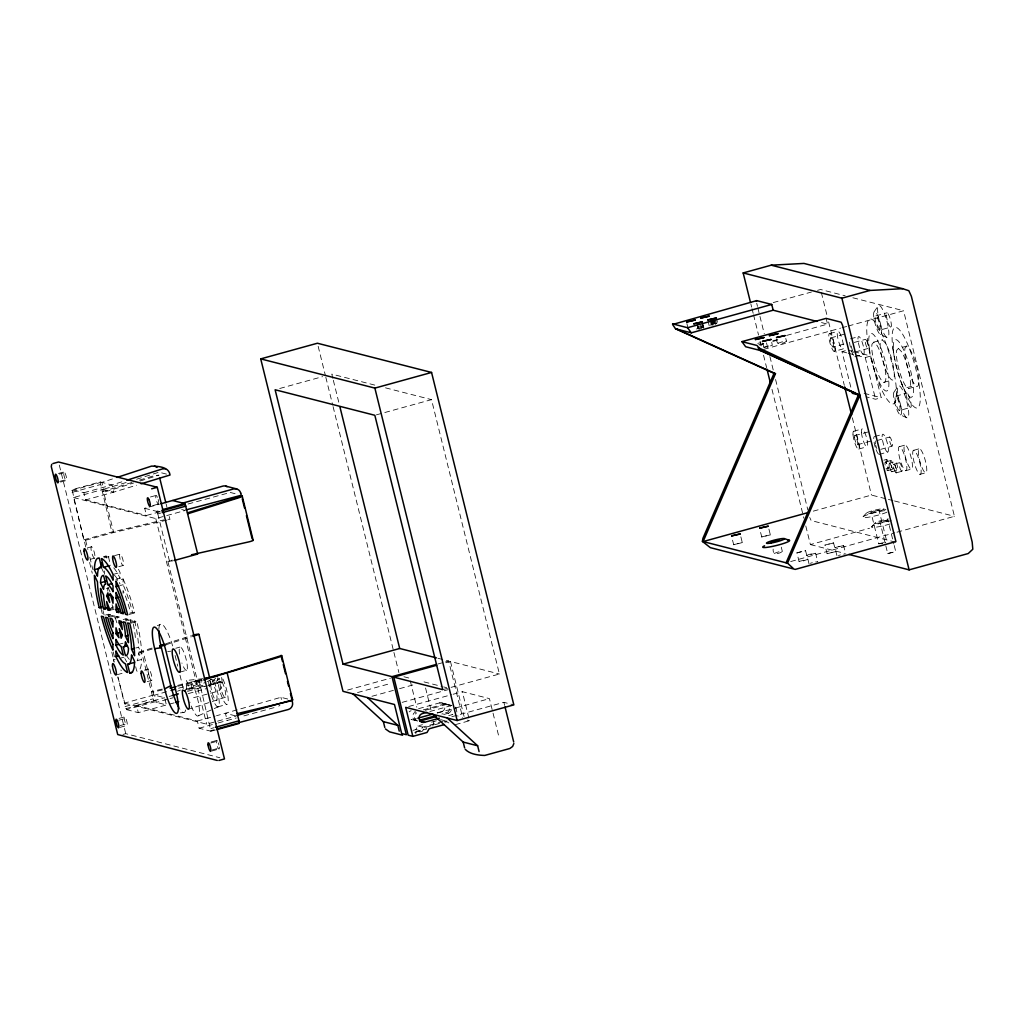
<?xml version="1.0" encoding="UTF-8"?>
<svg xmlns="http://www.w3.org/2000/svg" width="1024" height="1024" viewBox="0 0 1024 1024"><rect width="100%" height="100%" fill="white"/><g stroke="black" fill="none" stroke-linecap="round" stroke-linejoin="round"><path stroke-width="0.75" stroke-dasharray="5 3.75" d="M115.853 579.43L120.064 578.266L120.077 572.518A51.354 11.123 74.6 0 0 116.941 566.464M123.072 593.37L123.072 590.49A33.28 7.206 74.6 0 1 130.355 611.827M123.085 578.97A51.315 11.11 74.6 0 1 134.694 612.928L132.531 612.378A42.291 9.165 74.6 0 0 123.085 584.73L123.085 578.97L117.478 580.518M166.912 520.115L113.664 532.506L85.594 540.25L83.814 539.802L72.077 489.69L100.147 481.946L111.949 484.966L123.827 481.19M85.773 547.008L73.536 497.536L102.989 489.408L113.664 532.506L111.872 532.045L100.147 481.946M174.106 702.861L138.317 712.653L136.538 705.472L197.35 721.037L199.13 728.218L210.931 731.238L199.194 681.139L197.414 680.678L167.872 561.306L172.301 560.09M412.979 730.381L415.821 729.6L417.933 725.914L422.464 724.659M414.848 732.365L420.518 730.803L422.63 727.117L445.299 720.858L448.858 722.97M439.552 723.405L424.435 727.578L422.323 731.264L415.232 733.222M432.806 726.029L433.869 721.574M874.15 311.77L878.362 305.702M894.029 392.077L898.24 386.01M215.808 677.875L210.893 683.61A9.293 2.01 74.6 0 0 213.645 696.973A9.293 2.01 74.6 0 0 217.062 697.856A9.293 2.01 74.6 0 0 213.12 684.173L212.71 680.32M703.782 327.616L702.285 321.805M771.75 342.323L772.301 345.382L764.339 347.443M777.805 343.424C798.093 335.488 775.309 350.438 776.742 339.11M733.606 544.678L742.285 542.579L733.734 544.794L731.827 537.498M761.664 536.934L770.342 534.835L761.792 537.05L759.885 529.754M774.234 553.446C793.05 546.061 771.853 560.256 773.171 549.133M796.915 552.819L805.594 550.707L807.731 559.334L803.341 560.947L799.04 561.434L796.915 552.819L805.594 550.707M799.04 561.434L807.731 559.334M809.075 564.006L806.938 555.379L809.152 554.368L815.629 553.28L817.754 561.894L815.629 561.933M815.629 553.28L806.938 555.379M827.11 553.69L835.789 551.578L827.11 553.69L824.973 545.062L833.523 542.848L837.133 556.25M833.664 542.963L824.973 545.062M882.752 543.334L878.746 543.795L870.925 512.192L873.971 510.95L879.027 510.221L886.861 541.824L884.787 542.784M843.686 545.523L834.995 547.635L843.546 545.421L845.824 554.15M879.027 510.221L870.925 512.192M894.234 545.536L895.718 551.565L887.731 553.626L879.936 521.754L887.898 519.949L893.85 544.038M887.898 519.949L879.782 521.92M878.746 543.795L886.861 541.824M887.603 553.523L895.718 551.565M863.078 516.698L866.573 512.947M871.949 526.426L875.43 522.688M208.589 685.184L213.12 684.173L219.443 678.464M763.942 347.11L772.467 345.19M185.229 689.408L189.427 688.256L201.882 681.702M187.725 690.048L205.696 682.317M207.078 681.664L211.2 679.693M157.376 625.715L160.013 624.499M198.528 715.699L212.826 709.222M214.259 708.57L218.547 706.624M177.523 691.238L180.442 690.061M225.395 697.229L190.336 708.646M712.896 324.39L710.438 325.133M696.41 329.011L698.867 328.269M810.381 563.29L812.339 562.675M838.438 555.546L840.397 554.931M112.448 478.95L101.926 482.406L103.706 489.587L113.728 492.147L136.55 485.21M126.131 482.534L102.989 489.408M136.589 479.245L159.002 472.192L168.64 474.662M152.013 648.077L136.986 652.646M165.645 643.776L191.386 635.648M873.856 342.131L872.013 344.179A20.877 4.518 74.6 0 0 873.818 360.96L875.277 366.208A20.877 4.518 74.6 0 0 884.416 382.349A20.877 4.518 74.6 0 0 883.84 363.52L882.381 358.272A20.877 4.518 74.6 0 0 877.018 345.459L873.856 342.131L882.266 339.802L885.44 343.142A20.877 4.518 74.6 0 1 890.79 355.942L892.25 361.19A20.877 4.518 74.6 0 1 892.838 380.019A20.877 4.518 74.6 0 1 883.699 363.878L882.24 358.63A20.877 4.518 74.6 0 1 880.435 341.85L882.266 339.802M898.419 348.416L896.576 350.464A20.877 4.518 74.6 0 0 898.381 367.245L899.84 372.493A20.877 4.518 74.6 0 0 906.906 387.622L908.365 388.634L916.787 386.317A20.877 4.518 74.6 0 0 916.813 367.488L915.354 362.227A20.877 4.518 74.6 0 0 910.003 349.427L906.829 346.086L898.419 348.416L901.581 351.744A20.877 4.518 74.6 0 1 906.944 364.557L908.403 369.805A20.877 4.518 74.6 0 1 908.365 388.634M906.829 346.086L904.998 348.147A20.877 4.518 74.6 0 0 906.803 364.915L908.262 370.163A20.877 4.518 74.6 0 0 915.328 385.293L916.787 386.317M152.23 649.037L137.293 653.504M165.786 644.787L191.386 636.762M131.981 482.458L101.914 491.814L103.706 492.275L133.594 483.021M139.494 480.115L154.47 475.558L159.002 475.162L139.571 481.178M758.848 344.448L765.312 343.36L759.795 345.229M772.877 340.582L779.341 339.494L772.774 341.555M166.592 691.712L154.586 695.168L156.365 702.349L168.512 699.021M178.598 688.256L202.611 681.344M287.706 699.034L280.934 697.306L216.538 715.738M169.178 696.448L172.237 695.603M187.52 691.354L207.373 685.824M208.909 685.402L221.133 681.997L221.658 684.147A5.926 5.786 -71.2 0 1 217.408 691.405L191.117 698.355M279.718 388.493L322.611 376.64M58.483 473.446L64.09 471.898M59.43 474.125L63.642 472.96M59.661 481.382L66.675 479.45M60.608 482.061L66.227 480.512A4.467 0.973 74.6 0 0 65.549 474.291A4.467 0.973 74.6 0 0 63.693 473.818A4.467 0.973 74.6 0 0 66.227 480.512M71.782 490.406L99.84 482.662M72.077 492.39L100.134 484.634M83.891 492.71L111.949 484.966L113.728 492.147L85.658 499.904L83.891 492.71L72.077 489.69M773.235 302.579L811.43 292.032M817.536 290.342L820.595 289.498L845.184 295.795M376.371 414.848L431.514 399.629L499.418 674.01L442.739 689.664M150.426 496.986L156.032 495.437M152.819 505.613L158.426 504.051M159.757 511.795L146.47 515.456L144.691 508.275L147.648 507.456M149.12 507.059L159.462 504.205M757.786 343.386L760.819 342.554M786.598 335.437L827.533 324.122L826.112 318.374M144.691 508.275L156.493 511.296L159.45 510.49M156.493 511.296L157.171 512.128L160.128 511.309M157.171 512.128L157.798 513.869L160.755 513.062M875.866 315.878L887.091 312.768M763.763 349.35L840.576 328.141M842.112 327.718L846.733 326.438M848.269 326.016L903.578 310.746L954.445 516.314L896.294 532.378M73.536 497.536L155.802 518.592L185.254 510.464M829.722 333.581L838.144 331.251M83.814 539.802L111.872 532.045L163.878 519.885M830.784 337.894L844.826 334.016M87.36 547.904L91.571 546.752M879.411 330.24A7.45 1.613 74.6 0 0 878.298 319.859A7.45 1.613 74.6 0 0 875.2 319.066A7.45 1.613 74.6 0 0 879.411 330.24L890.637 327.142A7.45 1.613 74.6 0 0 889.523 316.762A7.45 1.613 74.6 0 0 886.426 315.968A7.45 1.613 74.6 0 0 890.637 327.142M850.458 338.854L858.88 336.525M833.062 347.085A4.774 1.037 74.6 0 0 832.346 340.442A4.774 1.037 74.6 0 0 830.362 339.93A4.774 1.037 74.6 0 0 833.062 347.085L847.091 343.206M854.336 342.426L865.562 339.328M834.138 351.398A9.242 1.997 74.6 0 0 832.742 338.522A9.242 1.997 74.6 0 0 828.902 337.536A9.242 1.997 74.6 0 0 834.138 351.398L842.547 349.069A9.242 1.997 74.6 0 0 841.165 336.205A9.242 1.997 74.6 0 0 837.325 335.219A9.242 1.997 74.6 0 0 842.547 349.069M850.79 387.11L842.01 351.629L847.616 350.067L852.275 351.258M90.189 559.347L94.4 558.195M103.488 556.902L106.291 556.122L107.366 560.474M104.23 557.837L108.429 556.672A51.354 11.123 74.6 0 1 110.374 557.811M114.573 555.622L120.179 554.074M855.219 352.013L867.84 348.518A4.774 1.037 74.6 0 0 867.123 341.875A4.774 1.037 74.6 0 0 865.139 341.376A4.774 1.037 74.6 0 0 867.84 348.518M854.886 356.736L863.309 354.419A9.28 2.01 74.6 0 0 861.914 341.491A9.28 2.01 74.6 0 0 858.061 340.506A9.28 2.01 74.6 0 0 863.309 354.419M848.205 353.216L865.254 357.568L870.874 356.019L881.178 397.683L875.571 399.245L866.266 396.864M118.81 566.682L123.021 565.517A5.939 1.28 74.6 0 0 122.125 557.248A5.939 1.28 74.6 0 0 119.654 556.621A5.939 1.28 74.6 0 0 123.021 565.517M113.062 574.451L120.077 572.518M167.872 561.306L172.608 560.947M106.394 588.518L109.197 587.75M120.269 585.51L123.085 584.73M883.802 382.349L892.224 380.032M906.906 387.622L915.328 385.293M111.104 607.718L113.92 606.938M110.656 609.024L113.459 608.243M111.45 609.971L114.253 609.19M895.744 396.186L906.957 393.088M105.536 615.04L108.339 614.259L110.502 614.822A42.33 9.165 74.6 0 0 111.245 617.651M107.699 615.59L110.502 614.822M108.467 616.538L112.666 615.373L114.842 615.923A24.294 5.261 74.6 0 0 117.67 625.203M110.63 617.088L114.842 615.923M114.189 617.254L117.005 616.486L119.194 617.037L120 619.418M129.715 613.158L132.531 612.378M114.982 618.202L119.194 617.037M129.075 614.477L134.694 612.928M123.174 619.558L125.978 618.778L128.166 619.341L128.512 620.966M125.363 620.109L128.166 619.341M127.526 620.672L130.33 619.891L132.493 620.442A33.318 7.219 74.6 0 1 135.45 639.245M130.445 622.157L134.656 621.005L136.819 621.555A51.354 11.123 74.6 0 1 141.606 653.798L137.395 654.963M899.29 410.56A7.45 1.613 74.6 0 0 898.176 400.179A7.45 1.613 74.6 0 0 895.078 399.386A7.45 1.613 74.6 0 0 899.29 410.56L910.515 407.462A7.45 1.613 74.6 0 0 909.402 397.082A7.45 1.613 74.6 0 0 906.304 396.288A7.45 1.613 74.6 0 0 910.515 407.462M131.213 623.104L136.819 621.555M853.478 431.322L861.888 428.992M854.758 435.622L868.787 431.757M120.179 643.968L122.982 643.2M874.637 436.544L883.059 434.227M857.459 444.736L871.488 440.87M877.12 440.512L889.741 437.018M135.744 648.026L138.547 647.258L141.606 653.798M858.739 449.05L867.149 446.72M121.05 657.997L124.006 657.178M880.794 449.318L892.019 446.221A4.774 1.037 74.6 0 0 891.302 439.578A4.774 1.037 74.6 0 0 889.318 439.066A4.774 1.037 74.6 0 0 892.019 446.221M899.648 446.579L905.254 445.03M175.731 648.269L179.942 647.104M879.066 454.438L887.488 452.109A9.28 2.01 74.6 0 0 886.093 439.194A9.28 2.01 74.6 0 0 882.227 438.208A9.28 2.01 74.6 0 0 887.488 452.109M137.382 660.621L141.594 659.456L138.534 652.915A42.33 9.165 74.6 0 1 137.126 660.864M913.958 450.24L919.565 448.691M883.891 460.16L886.707 459.392A4.467 0.973 74.6 0 1 889.229 466.099L889.229 467.571A4.467 0.973 74.6 0 1 888.154 467.29L887.373 465.613A4.467 0.973 74.6 0 1 886.707 459.392M885.363 462.029L890.97 460.48M117.235 674.675L122.842 673.126A5.939 1.28 74.6 0 1 120.909 669.952M889.677 463.142A4.467 0.973 74.6 0 1 892.198 469.837L892.198 471.322A4.467 0.973 74.6 0 1 891.123 471.04L890.342 469.363A4.467 0.973 74.6 0 1 889.677 463.142L895.283 461.581A4.467 0.973 74.6 0 1 897.818 468.288L897.818 469.773A4.467 0.973 74.6 0 1 896.742 469.491L895.962 467.814A4.467 0.973 74.6 0 1 895.283 461.581M144.422 670.17L148.634 669.005M893.798 464.256L899.405 462.707M886.029 468.787L888.832 468.006M887.539 470.669L893.146 469.107M891.802 471.757L897.421 470.208M896.269 472.832L901.888 471.283M905.626 470.72A12.518 2.714 74.6 0 0 903.744 453.286A12.518 2.714 74.6 0 0 898.534 451.942A12.518 2.714 74.6 0 0 905.626 470.72L911.232 469.171A12.518 2.714 74.6 0 0 909.35 451.725A12.518 2.714 74.6 0 0 904.154 450.394A12.518 2.714 74.6 0 0 911.232 469.171M179.622 672.205L186.637 670.272A12.07 2.611 74.6 0 0 185.907 658.355A12.07 2.611 74.6 0 0 180.39 647.04A12.07 2.611 74.6 0 0 180.16 656.986M147.251 681.613L151.462 680.448A5.939 1.28 74.6 0 0 150.566 672.179A5.939 1.28 74.6 0 0 148.109 671.552A5.939 1.28 74.6 0 0 151.462 680.448M919.923 474.381A12.518 2.714 74.6 0 0 918.054 456.947A12.518 2.714 74.6 0 0 912.845 455.616A12.518 2.714 74.6 0 0 919.923 474.381L925.542 472.832A12.518 2.714 74.6 0 0 923.661 455.398A12.518 2.714 74.6 0 0 918.464 454.054A12.518 2.714 74.6 0 0 925.542 472.832M197.414 680.678L201.843 679.462M813.312 511.142L871.462 495.078L886.835 499.008M199.194 681.139L202.15 680.32M117.901 676.838L124.403 703.117L153.869 694.976L164.595 697.728L166.374 704.909L154.573 701.888L126.515 709.632L117.901 677.517M125.082 706.586L153.139 698.829L154.573 701.888M136.538 705.472L164.595 697.728M125.798 708.672L153.856 700.915M119.104 718.413L124.71 716.851M118.771 720.256L125.786 718.31M120.166 725.568L125.773 724.019M119.834 727.411L126.848 725.478A4.467 0.973 74.6 0 0 126.17 719.245A4.467 0.973 74.6 0 0 124.314 718.771A4.467 0.973 74.6 0 0 126.848 725.478M217.702 706.893L226.675 704.422M122.957 734.438L125.76 733.67L219.853 757.747M805.786 525.965L810.406 544.589L869.517 528.269M197.35 721.037L215.066 716.147M790.682 561.549L894.758 532.8M124.403 703.117L206.669 724.173L236.134 716.032M199.13 728.218L216.845 723.328M218.317 722.918L236.301 717.978M437.939 663.974L444.07 662.285M445.594 661.862L448.666 661.018L462.643 717.53M347.584 690.048L390.477 678.195M445.875 662.746L450.47 661.478L499.418 674.01M210.931 728.55L213.888 727.731M211.226 730.534L214.182 729.715M210.931 731.238L215.36 730.022M357.517 692.582L391.219 683.277M371.968 696.282L393.408 690.368M399.539 688.666L413.325 684.864M211.174 741.978L216.781 740.429M210.726 743.04L216.346 741.491M212.352 749.914L219.366 747.981M211.904 750.976L218.918 749.043M402.125 702.374L448.077 689.677M408.73 706.509L451.622 694.669M453.158 694.246L462.349 691.699L489.446 698.637L499.264 738.317M418.611 708.672L439.488 702.912L444.186 704.102A4.518 4.378 -75.6 0 1 449.51 707.29A4.518 4.378 -75.6 0 1 446.336 712.819L441.869 714.048M423.309 709.875L444.186 704.102M425.114 710.336L445.99 704.576L450.688 705.766A4.518 4.378 -75.6 0 1 451.827 705.613M429.811 711.539L450.688 705.766M415.731 720.64L411.034 719.437A4.518 4.378 -75.6 0 0 413.299 719.437L416.294 718.618M437.171 712.845L441.651 711.616L446.336 712.819M437.35 713.024L454.208 708.365M455.744 707.942L489.446 698.637M443.674 714.509L448.154 713.28L452.838 714.483L448.371 715.712M431.539 722.15L437.581 720.486M451.802 716.723L503.885 702.336L513.83 704.883M446.989 720.986L444.16 721.766L447.68 722.675M415.091 732.198L426.739 728.986M455.36 724.634L469.53 720.73L462.349 691.699M188.083 504L228.736 492.864M170.035 698.598L173.069 697.766M188.262 693.606L206.502 688.602M243.891 715.891L277.312 706.739M162.163 689.075L151.373 691.648L153.152 692.109L162.355 689.92M177.574 685.389L202.24 679.488M177.677 686.285L202.202 680.461M202.842 678.707L186.483 680.448L189.427 688.256L191.936 688.896L207.066 685.53M189.427 688.256L203.226 685.261M213.12 684.173L222.195 682.432A8.448 1.83 74.6 0 1 225.766 694.861A8.448 1.83 74.6 0 1 222.669 694.067A8.448 1.83 74.6 0 1 220.16 681.907L218.726 678.118M220.16 681.907L210.893 683.61L209.843 680.832M715.571 323.802L716.877 323.635M843.686 554.189L844.582 554.061M191.936 688.896L191.155 681.638L201.869 680.333M180.416 712.87L183.334 712.55M167.68 651.469L170.829 651.213M167.949 519.258L169.958 519.411L168.448 513.306M186.637 670.272L185.92 670.221A12.07 2.611 74.6 0 1 181.901 662.989M852.864 297.766L903.578 310.746M821.504 322.586L827.533 324.122M853.824 351.654L870.874 356.019M842.01 351.629L846.656 352.819M864.128 393.331L881.178 397.683M888.371 499.405L892.979 500.582M894.515 500.979L954.445 516.314M374.758 385.101L331.802 374.106L332.954 378.752M385.498 387.84L431.514 399.629M895.565 542.17L811.162 520.563L809.728 517.504M810.406 544.589L844.339 553.28M230.234 492.442L237.12 494.208M181.683 509.542L184.55 510.272M85.658 499.904L146.47 515.456M437.952 658.278L448.666 661.018M403.93 676.749L409.6 678.208L416.781 707.2M424.051 681.894L442.112 686.528M443.622 686.912L446.63 687.68M441.766 702.899L446.451 704.102M448.269 704.563L451.789 705.472M467.174 720.128L469.53 720.73M440.602 719.654L445.299 720.858M413.299 719.437L416.832 720.346M417.933 725.914L422.63 727.117M424.435 727.578L426.79 728.179M415.821 729.6L420.518 730.803M210.112 679.181L221.133 681.997M115.136 659.622L113.357 659.174L114.112 662.234M235.418 715.853L225.408 713.293L227.187 720.474M126.515 709.632L138.317 712.653M883.43 508.864L885.901 509.722M880.486 334.554A11.93 2.586 74.6 0 0 878.694 317.939A11.93 2.586 74.6 0 0 873.741 316.672A11.93 2.586 74.6 0 0 880.486 334.554L887.232 337.6A16.691 3.622 74.6 0 0 884.723 314.342A16.691 3.622 74.6 0 0 877.786 312.576A16.691 3.622 74.6 0 0 887.232 337.6M900.365 414.861A11.93 2.586 74.6 0 0 898.573 398.259A11.93 2.586 74.6 0 0 893.619 396.992A11.93 2.586 74.6 0 0 900.365 414.861L907.11 417.92A16.691 3.622 74.6 0 0 904.602 394.662A16.691 3.622 74.6 0 0 897.664 392.896A16.691 3.622 74.6 0 0 907.11 417.92M703.782 327.603L701.658 327.654L700.467 323.366M157.427 497.344L157.043 496.499A4.467 0.973 74.6 0 0 155.712 496.512A4.467 0.973 74.6 0 0 157.03 502.157L157.427 503.002A4.467 0.973 74.6 0 0 158.733 503.334M101.44 567.744L103.885 572.979M108.147 587.789L109.978 591.718M891.699 466.803L892.096 467.725A4.467 0.973 74.6 0 0 893.414 466.445A4.467 0.973 74.6 0 0 890.88 460.48A4.467 0.973 74.6 0 0 891.699 466.79M901.427 383.04L903.437 388.07M117.005 616.486L117.466 618.138M865.254 357.568L875.571 399.245M821.363 292.595L827.098 315.776M828.621 321.958L844.314 385.331M852.339 417.792L871.462 495.078M785.779 338.445L786.496 341.325M756.723 303.309L757.478 306.355M757.85 307.878L764.25 333.747M766.515 342.874L768.013 348.966M769.907 356.57L773.286 370.266M775.578 379.507L807.808 509.76M762.714 342.989L763.776 347.302M750.861 303.974L751.629 307.085M752.013 308.634L753.165 313.293M753.549 314.842L758.541 335.027M760.077 341.235L761.229 345.894M763.533 355.2L766.605 367.629M771.981 389.363L803.866 518.208M781.286 547.174L782.349 551.488M768.922 529.088L770.342 534.835M716.326 317.939L717.466 322.291M715.418 319.347L716.48 323.661M714.509 319.488L715.725 324.723M713.715 319.142L714.79 323.456M713.587 319.667L714.65 323.981M712.627 319.45L713.702 323.763M712.461 319.923L713.523 324.224M712 319.616L713.203 323.891M712.218 322.598L712.934 325.466M711.334 320.205L712.397 324.518M711.014 319.834L712.435 325.581M710.874 319.872L712.294 325.619M710.157 320.563L711.232 324.864M708.134 321.459L709.197 325.773M702.707 324.621L703.629 327.795M702.72 325.03L703.437 327.91M702.182 323.699L703.245 328.013M700.864 325.76L701.568 328.64M699.942 326.029L700.659 328.909M698.829 326.323L699.533 329.203M698.189 326.477L698.906 329.344M696.986 323.712L698.406 329.459M696.845 323.738L698.266 329.485M740.864 536.832L742.285 542.579M686.886 323.584L687.949 327.885M503.885 702.336L504.64 705.382M450.47 661.478L464.077 716.467M455.68 707.162L457.946 716.326M425.562 688L431.603 712.422M333.338 380.301L339.482 405.107M318.17 346.33L325.44 375.706M325.811 377.254L332.71 405.082M333.082 406.63L393.549 650.918M393.933 652.467L398.899 672.563M280.934 697.306L281.472 699.456M166.17 504.154L166.925 507.2M157.798 513.869L169.651 561.766M155.802 518.592L206.669 724.173M175.104 655.501L177.741 666.125M179.994 675.226L183.373 688.883M153.869 694.976L143.206 651.878L141.414 651.418L153.139 698.829M108.429 556.672L110.579 565.363M135.667 666.726L136.742 671.078A51.354 11.123 74.6 0 0 141.594 659.456M85.594 540.25L87.885 549.491M89.792 557.184L92.838 569.498M102.989 610.496L104.102 615.014M113.242 651.93L114.765 658.086M89.6 562.458L92.275 573.274M101.069 608.832L102.605 615.014M111.782 652.109L114.074 661.389M59.302 465.114L125.76 733.67M892.826 347.75A41.754 9.037 74.6 0 0 916.813 408.064A41.754 9.037 74.6 0 0 908.954 347.43A41.754 9.037 74.6 0 0 892.826 347.75L893.837 354.24A29.811 6.451 74.6 0 0 910.976 397.312A29.811 6.451 74.6 0 0 905.37 354.022A29.811 6.451 74.6 0 0 893.837 354.24M125.978 618.778L126.31 621.03M222.195 682.432L221.555 676.557A15.757 3.418 74.6 0 1 228.173 698.726A15.757 3.418 74.6 0 1 223.373 700.237A15.757 3.418 74.6 0 1 217.587 677.798M853.811 352.397A4.774 1.037 74.6 0 1 853.478 352.166M852.672 350.835A4.774 1.037 74.6 0 1 851.277 343.283M876.851 448.538A4.774 1.037 74.6 0 1 875.712 445.197M875.456 444.019A4.774 1.037 74.6 0 1 875.456 440.973M886.95 512.179A13.478 1.626 -13.9 0 1 868.045 517.299A13.478 1.626 -13.9 0 1 865.766 515.405A13.478 1.626 -13.9 0 1 885.056 510.63M889.946 524.019A13.478 1.626 -13.9 0 1 871.475 526.899A13.478 1.626 -13.9 0 1 891.238 520.742M885.158 465.062A4.467 0.973 74.6 0 1 885.901 462.515A4.467 0.973 74.6 0 1 887.936 468.966A4.467 0.973 74.6 0 1 886.477 469.274L886.08 468.352A4.467 0.973 74.6 0 1 885.722 467.29M888.115 520.87A8.986 1.075 -13.9 0 1 875.11 523.046A8.986 1.075 -13.9 0 1 888.294 518.899M853.478 355.264A9.28 2.01 74.6 0 1 851.098 349.555M850.445 347.226A9.28 2.01 74.6 0 1 849.958 339.008M878.413 453.99A9.28 2.01 74.6 0 1 876.032 449.472M875.277 447.258A9.28 2.01 74.6 0 1 874.138 436.71M158.848 628.941A26.24 5.683 74.6 0 1 164.237 626.496A26.24 5.683 74.6 0 1 173.299 648.307M104.499 574.285A42.33 9.165 74.6 0 1 104.691 570.957M158.157 499.456A4.467 0.973 74.6 0 1 158.733 502.592M219.315 747.123A4.467 0.973 74.6 0 1 218.24 748.326A4.467 0.973 74.6 0 1 216.384 742.336A4.467 0.973 74.6 0 1 217.459 741.133M218.253 742.81A4.467 0.973 74.6 0 1 218.931 745.011M107.814 591.181A33.318 7.219 74.6 0 1 107.584 587.955M114.47 575.258A33.318 7.219 74.6 0 1 120.064 584.026M185.638 709.978A26.24 5.683 74.6 0 1 179.341 708.365M113.728 567.834A42.33 9.165 74.6 0 1 120.064 578.266M94.72 558.093A5.939 1.28 74.6 0 1 91.443 551.603A5.939 1.28 74.6 0 1 92.301 547.43A5.939 1.28 74.6 0 1 94.989 556.774M191.155 681.638A19.456 4.211 74.6 0 1 199.386 712.538A19.456 4.211 74.6 0 1 189.914 702.17M186.867 689.754A19.456 4.211 74.6 0 1 186.483 680.448M112.704 607.309A24.294 5.261 74.6 0 1 112.128 604.723M130.33 619.891A24.294 5.261 74.6 0 1 130.906 622.477M134.656 621.005A42.33 9.165 74.6 0 1 138.547 647.258M109.146 617.331A51.354 11.123 74.6 0 1 108.339 614.259M103.987 556.851A51.354 11.123 74.6 0 1 106.291 556.122M129.306 659.366A42.291 9.165 74.6 0 1 125.926 654.528M126.707 661.786A51.315 11.11 74.6 0 1 124.851 658.47M210.65 681.331A5.926 5.696 -79.1 0 1 209.088 687.078M279.91 705.203A5.926 5.696 -79.1 0 1 278.707 706.138M213.952 681.651A15.757 3.418 74.6 0 1 218.867 706.112A15.757 3.418 74.6 0 1 210.163 690.739M209.318 686.835A15.757 3.418 74.6 0 1 208.614 680.282M445.99 704.576A4.518 4.378 -75.6 0 1 451.315 707.75A4.518 4.378 -75.6 0 1 448.154 713.28M455.59 707.866A4.518 4.378 -75.6 0 1 456.013 708.954M417.536 721.101A4.518 4.378 -75.6 0 1 416.589 712.845M439.488 702.912A4.518 4.378 -75.6 0 1 444.813 706.086A4.518 4.378 -75.6 0 1 441.651 711.616M416.87 720.794A4.518 4.378 -75.6 0 1 415.846 711.936L411.149 710.733A4.518 4.378 -75.6 0 0 409.165 711.898M901.619 471.27L900.518 469.568A4.467 0.973 74.5 0 1 899.123 463.757A4.467 0.973 74.5 0 1 900.506 463.859A4.467 0.973 74.5 0 1 902.131 469.683L902.157 470.464A4.467 0.973 74.5 0 1 901.619 471.27M896 472.819L894.899 471.117A4.467 0.973 74.6 0 1 893.517 465.306A4.467 0.973 74.6 0 1 894.899 465.408A4.467 0.973 74.6 0 1 896.525 471.232L896.538 472.013A4.467 0.973 74.6 0 1 896 472.819M854.528 437.44A4.774 1.037 74.6 0 0 857.178 444.762A4.774 1.037 74.6 0 0 856.602 438.349A4.774 1.037 74.6 0 0 854.528 437.44M867.584 340.749A44.019 9.536 74.6 0 0 892.928 403.968A44.019 9.536 74.6 0 0 884.403 339.686A44.019 9.536 74.6 0 0 867.584 340.749M869.312 348.211A29.811 6.451 74.6 0 0 886.477 391.027A29.811 6.451 74.6 0 0 880.704 347.482A29.811 6.451 74.6 0 0 869.312 348.211M861.453 432.525A9.28 2.01 74.6 0 0 866.624 446.758A9.28 2.01 74.6 0 0 865.498 434.291A9.28 2.01 74.6 0 0 861.453 432.525M870.515 513.242A8.986 1.075 -13.9 0 0 883.712 509.094A8.986 1.075 -13.9 0 0 870.707 511.27A8.986 1.075 -13.9 0 0 870.515 513.242M853.03 434.842A9.28 2.01 74.6 0 0 858.202 449.088A9.28 2.01 74.6 0 0 857.075 436.621A9.28 2.01 74.6 0 0 853.03 434.842"/><path stroke-width="1.5" d="M115.955 656.653L115.968 650.893A42.291 9.165 74.6 0 0 125.427 663.77L127.578 672.461A51.315 11.11 74.6 0 1 115.955 656.653L118.758 655.872M115.968 645.133L115.981 639.373A24.256 5.248 74.6 0 0 121.126 646.374L123.277 655.066A33.28 7.206 74.6 0 1 115.968 645.133L118.784 644.365M115.994 633.626L116.006 627.802L118.976 637.683L115.994 633.626L118.797 632.845M116.032 609.754L116.032 603.93L119.014 612.659L116.826 612.096L116.032 609.754L118.835 608.973M116.045 598.182L116.058 592.422A33.28 7.206 74.6 0 1 123.341 613.76L121.178 613.21A24.256 5.248 74.6 0 0 116.045 598.182L118.848 597.402M116.07 586.662L116.07 580.915A51.315 11.11 74.6 0 1 127.68 614.874L125.504 614.31A42.291 9.165 74.6 0 0 116.07 586.662L118.874 585.894M106.637 595.84L107.878 592.845L109.709 602.445L106.637 595.84L109.44 595.059M513.843 743.552L512.64 746.47L509.824 748.506L484.736 755.443C478.387 755.264 469.914 754.291 465.242 749.338M204.787 678.643L225.472 672.934L227.251 673.395L238.989 720.806L238.989 723.494L216.832 729.613M756.429 301.338L756.723 300.621L771.75 304.461L773.171 310.208L816.973 321.421M808.717 512.41L703.117 541.568L775.475 373.67L774.042 373.312L702.925 538.33L702.4 541.389L710.336 547.661L795.251 569.395L895.898 541.594L842.56 325.286L841.139 322.227L826.112 318.374L741.939 341.632L745.651 346.739L761.69 350.848L859.891 395.277L787.52 563.174L793.126 568.294M786.099 562.816L858.458 394.906L759.962 350.4L758.106 347.84M51.699 464.346L51.264 466.56L117.722 734.541L217.28 760.461M164.621 688.896L154.662 648.666A23.859 5.171 74.6 0 1 154.701 627.136A23.859 5.171 74.6 0 1 166.106 651.597L176.064 691.827A23.859 5.171 74.6 0 1 176.026 713.344A23.859 5.171 74.6 0 1 164.621 688.896L170.778 685.658L161.395 647.731A26.24 5.683 74.6 0 1 158.81 630.323M116.966 477.466L151.539 466.112C158.003 466.24 169.088 466.701 170.022 475.021L141.107 483.814M126.797 480.243L162.458 468.902L165.453 468.774M187.469 512.858L242.035 495.936A5.926 0.755 -15.9 0 1 237.901 498.048L187.763 513.792M159.59 645.683L164.134 644.25M225.472 672.934L281.536 655.539A5.926 0.755 -15.9 0 1 277.402 657.651L203.622 679.923M159.757 646.682L165.786 644.787M192.883 636.288L198.912 634.394L209.485 677.12M160.934 503.795L222.733 486.144A5.926 5.696 -79.1 0 1 227.072 486.694M171.085 690.406L175.59 689.114M182.771 503.091L233.638 488.934A5.926 5.786 -71.2 0 1 240.717 493.107M172.237 695.603L178.342 693.901M236.954 715.43L291.955 700.122L292.48 702.285A5.926 5.786 -71.2 0 1 288.23 709.53L238.746 722.624M412.851 736.371L408.154 735.168L393.792 677.133L442.739 689.664L374.835 415.283L275.123 389.76L343.027 664.141L391.987 676.672L406.349 734.707L401.651 733.504L394.47 704.486L342.989 691.315L260.723 358.886L317.402 343.232L431.565 372.454L513.83 704.883L457.152 720.525L405.67 707.354L412.851 736.371L427.021 732.467L429.133 728.781L444.25 724.608M52.915 463.552L58.534 462.003L157.248 487.27L224.486 758.938L218.867 760.486M750.477 302.426L743.168 272.934L771.226 265.178L803.968 263.424L902.694 288.691L908.826 290.714L911.36 296.294L972.186 542.093L972.8 549.248L968.23 553.536L909.12 569.856L848.96 554.47M260.723 358.886L374.874 388.109L431.565 372.454M774.042 373.312L675.546 328.794L672.589 324.493L756.723 300.621M672.55 323.866L687.565 327.718L771.75 304.461M675.546 328.794L691.29 332.826L773.171 310.208M151.642 488.819L157.248 487.27M743.168 272.934L841.894 298.202L869.952 290.445L902.694 288.691M162.406 509.67L184.55 503.552L185.229 504.384L197.709 554.022L174.08 560.538M161.6 510.899L185.229 504.384M162.227 512.653L185.856 506.125M100.032 568.128L94.426 569.677L97.472 576.218A42.33 9.165 74.6 0 1 101.427 566.758L99.277 558.067A51.354 11.123 74.6 0 0 94.426 569.677M103.565 567.309A42.33 9.165 74.6 0 1 113.05 580.211L113.062 574.451A51.354 11.123 74.6 0 0 101.414 558.605L103.565 567.309L109.184 565.76M191.501 554.778L248.755 541.901A5.926 0.666 -11.9 0 0 252.992 540.186L252.454 540.045M100.531 582.758A33.318 7.219 74.6 0 1 103.578 575.45L105.728 584.141A24.294 5.261 74.6 0 0 103.578 589.299L100.531 582.758L106.138 581.21M107.878 584.691A24.294 5.261 74.6 0 1 113.037 591.718L113.037 585.958A33.318 7.219 74.6 0 0 105.728 576L107.878 584.691L112.077 583.539M855.13 392.512L852.314 393.293L859.891 395.277L759.539 348.211M99.2 607.578L101.363 608.141A42.33 9.165 74.6 0 1 97.472 581.875L94.413 575.334A51.354 11.123 74.6 0 0 99.2 607.578L102.003 606.81M103.526 608.691L105.69 609.242A24.294 5.261 74.6 0 1 103.578 594.957L100.518 588.416A33.318 7.219 74.6 0 0 103.526 608.691L106.33 607.91M107.853 609.792L110.042 610.355L106.624 601.498L107.853 609.792L110.656 609.024M116.826 612.096L119.629 611.315M121.178 613.21L123.981 612.429M119.296 622.976L122.381 629.568L121.152 621.274L118.963 620.71L119.296 622.976L122.099 622.195M125.427 636.109L128.486 642.65A33.318 7.219 74.6 0 0 125.478 622.387L123.315 621.824A24.294 5.261 74.6 0 1 125.427 636.109L128.23 635.341M123.277 646.925A24.294 5.261 74.6 0 0 125.414 641.766L128.474 648.307A33.318 7.219 74.6 0 1 125.427 655.616L123.277 646.925L127.488 645.76M131.533 649.19L134.592 655.731A51.354 11.123 74.6 0 0 129.805 623.488L127.642 622.938A42.33 9.165 74.6 0 1 131.533 649.19L134.336 648.422M132.531 672.23L129.728 673.011L127.578 664.32L134.592 662.374M211.789 677.248L217.779 675.584M343.027 664.141L399.706 648.486L436.429 657.882M391.987 676.672L436.403 664.397M393.792 677.133L436.685 665.28M215.36 727.334L238.989 720.806M217.126 728.896L239.283 722.778M426.829 712.358L422.349 713.6A4.518 4.378 -75.6 0 0 419.174 719.13A4.518 4.378 -75.6 0 0 424.499 722.304L439.424 718.182M417.779 718.208L432.691 714.086M419.494 720.23L435.904 715.699M436.211 716.57L419.802 721.101L424.499 722.304M186.074 509.875L241.254 495.27L240.717 493.107M175.654 702.451L178.752 701.632M170.01 688.102L176.141 686.643M237.21 713.626L288.243 701.504A5.926 0.666 -11.9 0 0 292.493 699.789M154.662 648.666L161.395 647.731M204.339 678.541L208.794 678.067M771.226 265.178L869.952 290.445M741.939 341.632L756.966 345.472L761.69 350.848M702.4 541.389L787.52 563.174M225.69 486.118L236.659 488.922M172.749 500.531L184.55 503.552M198.912 634.394L198.374 634.253A5.926 0.755 -15.9 0 0 192.87 635.2M352.922 693.85L383.36 721.638L397.811 725.338L399.245 731.136M432.755 714.291L463.194 742.067L477.645 745.766L479.078 751.578M402.598 735.206L389.594 731.866L385.408 728.909M784.154 538.573L789.21 540.25M154.483 465.971L157.018 467.418M676.979 329.165L775.475 373.67M447.206 717.99L477.645 745.766M367.373 697.549L397.811 725.338M687.565 327.718L691.29 332.826M841.894 298.202L909.12 569.856M844.685 386.88L851.571 414.707M766.989 369.178L770.445 383.142M505.024 706.918L513.715 742.016M463.194 742.067L464.627 747.878M374.874 388.109L457.152 720.525M339.866 406.656L399.706 648.486M383.36 721.638L384.794 727.437M242.214 496.09L253.171 540.326M281.715 655.693L292.659 699.93M242.253 498.854L244.518 508.006M246.413 515.635L252.07 538.522M280.998 655.398L282.509 661.504M283.264 664.563L285.53 673.715M287.424 681.344L288.55 685.926M290.445 693.555L291.571 698.125M159.757 478.208L165.798 502.618M787.904 540.147A13.862 1.664 -13.9 0 1 776 545.6A13.862 1.664 -13.9 0 1 764.582 545.792M101.44 567.744A51.354 11.123 74.6 0 1 101.747 563.046M178.778 707.405A26.24 5.683 74.6 0 1 170.778 685.658M127.578 664.32A42.33 9.165 74.6 0 0 131.52 654.848L134.579 661.389A51.354 11.123 74.6 0 1 129.728 673.011M112.947 644.442L112.934 650.189A51.354 11.123 74.6 0 1 101.325 616.205L103.488 616.755A42.33 9.165 74.6 0 0 112.947 644.429M112.973 632.922L112.96 638.682A33.318 7.219 74.6 0 1 105.651 617.306L107.827 617.869A24.294 5.261 74.6 0 0 112.973 632.922M112.986 621.35L112.973 627.162L109.99 618.419L112.179 618.982L112.986 621.35M113.024 597.478L113.011 603.29L110.029 593.395L113.024 597.478M122.368 635.238L121.126 638.234L119.283 628.634L122.368 635.238M693.811 323.814L702.362 321.869L693.811 323.814M707.84 319.949L716.39 317.978L707.84 319.949M686.694 321.958L695.219 320.038L686.694 321.958M700.723 318.08L709.248 316.16L700.723 318.08M755.366 339.533L763.891 337.613L755.366 339.533M762.522 341.363L771.046 339.443L762.522 341.363M769.395 335.667L777.92 333.747L769.395 335.667M776.55 337.498L785.075 335.578L776.55 337.498M731.622 535.885L740.147 533.965L731.622 535.885M759.693 528.128L768.218 526.208L759.693 528.128M771.546 541.786L779.507 539.994L771.546 541.786M179.622 672.205L178.906 672.166A12.07 2.611 74.6 0 1 172.326 654.208A12.07 2.611 74.6 0 1 176.973 654.502A12.07 2.611 74.6 0 1 179.622 672.205M184.922 690.829L182.413 690.189A10.432 2.266 74.6 0 0 185.51 705.19A10.432 2.266 74.6 0 0 189.338 706.176A10.432 2.266 74.6 0 0 184.922 690.829M149.018 499.661L148.621 498.816A4.467 0.973 74.6 0 0 147.302 498.829A4.467 0.973 74.6 0 0 148.608 504.474L149.005 505.318A4.467 0.973 74.6 0 0 150.323 505.318A4.467 0.973 74.6 0 0 149.018 499.661M770.867 543.078A9.242 1.114 -13.9 0 0 784.422 538.803A9.242 1.114 -13.9 0 0 771.059 541.043A9.242 1.114 -13.9 0 0 770.867 543.078M112.64 558.554A5.939 1.28 74.6 0 0 116.006 567.45A5.939 1.28 74.6 0 0 115.11 559.181A5.939 1.28 74.6 0 0 112.64 558.554M84.032 551.232A5.939 1.28 74.6 0 0 87.386 560.128A5.939 1.28 74.6 0 0 86.502 551.859A5.939 1.28 74.6 0 0 84.032 551.232M207.974 744.666A4.467 0.973 74.6 0 0 210.496 751.373A4.467 0.973 74.6 0 0 209.83 745.139A4.467 0.973 74.6 0 0 207.974 744.666M112.474 666.163A5.939 1.28 74.6 0 0 115.827 675.059A5.939 1.28 74.6 0 0 114.944 666.803A5.939 1.28 74.6 0 0 112.474 666.163M115.904 721.101A4.467 0.973 74.6 0 0 118.426 727.808A4.467 0.973 74.6 0 0 117.76 721.574A4.467 0.973 74.6 0 0 115.904 721.101M141.094 673.485A5.939 1.28 74.6 0 0 144.448 682.394A5.939 1.28 74.6 0 0 143.552 674.125A5.939 1.28 74.6 0 0 141.094 673.485M55.27 476.134A4.467 0.973 74.6 0 0 57.805 482.842A4.467 0.973 74.6 0 0 57.139 476.608A4.467 0.973 74.6 0 0 55.27 476.134"/></g></svg>
